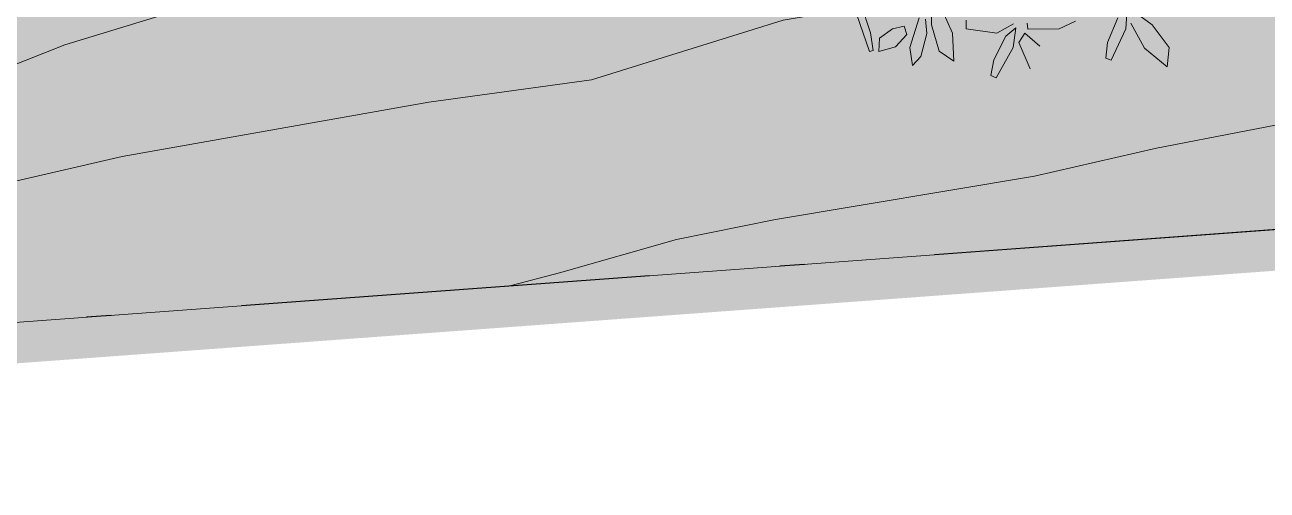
# Model space of a CAD drawing. Header units: inches. Extents: x 218980 to 233865, y 587194 to 599270.
# Drawn here: x 219140.53 to 219155.72, y 587355.34 to 587361.03 of the extents above; entities that cross this region are included whole.
import ezdxf

# ---------------------------------------------------------------- set-up
doc = ezdxf.new("R2010")
doc.units = ezdxf.units.IN
doc.header["$MEASUREMENT"] = 0
for name, pattern in [('01', [0]), ('DASHDOT2', [0.5, 0.25, -0.125, 0, -0.125]), ('State_Boundary_2', [13.5, 5, -1.6, 0.3, -1.6, 5])]:
    doc.linetypes.add(name, pattern=pattern)
doc.layers.get('0').update_dxf_attribs({"lineweight": 0})
for name, color, linetype, lineweight in [('Minor Contour', 250, 'Continuous', 0), ('Planning Boundary', 222, '01', 0), ('Proposed Urban Design', 250, 'Continuous', 0), ('Town Boundary', 220, 'DASHDOT2', 30)]:
    doc.layers.add(name, color=color, linetype=linetype, lineweight=lineweight)
doc.layers.add('Open Space Within Settlement Active', color=7, linetype='01', lineweight=0, true_color=0xb1d336)
doc.layers.add('Open Space Within Settlement Passive', color=7, linetype='01', lineweight=0, true_color=0xcbe279)

# ---------------------------------------------------------------- blocks, each defined once
blk = doc.blocks.new('tree2')
at = {"color": 68}
for p, q in [((325195.927, 3048388.686), (325196.089, 3048388.224)), ((325196.098, 3048388.454), (325195.982, 3048388.813)), ((325196.847, 3048388.549), (325196.846, 3048388.781)), ((325196.965, 3048388.757), (325197.102, 3048388.45)), ((325199.236, 3048388.746), (325199.22, 3048388.504)), ((325199.544, 3048388.549), (325199.348, 3048388.693)), ((325196.37, 3048388.502), (325196.512, 3048388.534)), ((325196.512, 3048388.534), (325196.543, 3048388.434)), ((325196.58, 3048388.274), (325196.694, 3048388.638)), ((325196.77, 3048388.622), (325196.786, 3048388.446)), ((325196.939, 3048388.228), (325196.847, 3048388.549)), ((325197.27, 3048388.5), (325197.268, 3048388.609)), ((325197.848, 3048388.562), (325197.643, 3048388.449)), ((325198.024, 3048388.498), (325198.016, 3048388.57)), ((325198.606, 3048388.596), (325198.405, 3048388.501)), ((325198.998, 3048388.337), (325199.122, 3048388.638)), ((325199.284, 3048388.573), (325199.448, 3048388.264)), ((325199.751, 3048388.272), (325199.544, 3048388.549)), ((325196.132, 3048388.236), (325196.098, 3048388.454)), ((325196.203, 3048388.224), (325196.208, 3048388.386)), ((325196.208, 3048388.386), (325196.37, 3048388.502)), ((325196.543, 3048388.434), (325196.406, 3048388.283)), ((325196.786, 3048388.446), (325196.714, 3048388.162)), ((325197.102, 3048388.45), (325197.119, 3048388.108)), ((325197.643, 3048388.449), (325197.27, 3048388.5)), ((325197.608, 3048388.124), (325197.755, 3048388.414)), ((325197.755, 3048388.414), (325197.877, 3048388.513)), ((325197.877, 3048388.513), (325197.842, 3048388.273)), ((325197.985, 3048388.451), (325197.912, 3048388.336)), ((325198.169, 3048388.292), (325197.985, 3048388.451)), ((325198.405, 3048388.501), (325198.024, 3048388.498)), ((325199.22, 3048388.504), (325199.041, 3048388.12)), ((325196.089, 3048388.224), (325196.132, 3048388.236)), ((325196.406, 3048388.283), (325196.203, 3048388.224)), ((325196.613, 3048388.053), (325196.58, 3048388.274)), ((325197.842, 3048388.273), (325197.634, 3048387.904)), ((325197.912, 3048388.336), (325198.051, 3048388.015)), ((325198.977, 3048388.144), (325198.998, 3048388.337)), ((325199.448, 3048388.264), (325199.726, 3048388.039)), ((325199.726, 3048388.039), (325199.751, 3048388.272)), ((325196.714, 3048388.162), (325196.613, 3048388.053)), ((325197.119, 3048388.108), (325196.939, 3048388.228)), ((325197.571, 3048387.933), (325197.608, 3048388.124)), ((325199.041, 3048388.12), (325198.977, 3048388.144)), ((325197.634, 3048387.904), (325197.571, 3048387.933))]:
    blk.add_line(p, q, dxfattribs=at)

msp = doc.modelspace()

# ---------------------------------------------------------------- hatches: boundary and pattern name
at = {"layer": 'Open Space Within Settlement Passive'}
h = msp.add_hatch(color=256, dxfattribs=at)
h.dxf.hatch_style = 1
edge = h.paths.add_edge_path()
edge.add_line((219140.181, 587431.493), (219143.078, 587435.356))
edge.add_line((219143.078, 587435.356), (219151.218, 587438.253))
edge.add_line((219151.218, 587438.253), (219159.358, 587437.563))
edge.add_line((219159.358, 587437.563), (219166.256, 587437.011))
edge.add_line((219166.256, 587437.011), (219169.429, 587436.184))
edge.add_line((219169.429, 587436.184), (219170.808, 587435.08))
edge.add_line((219170.808, 587435.08), (219170.946, 587433.563))
edge.add_line((219170.946, 587433.563), (219170.118, 587432.183))
edge.add_line((219170.118, 587432.183), (219173.632, 587427.918))
edge.add_line((219173.632, 587427.918), (219176.15, 587431.898))
edge.add_line((219176.15, 587431.898), (219176.611, 587433.047))
edge.add_spline(control_points=[(219176.611, 587433.047), (219176.361, 587433.119), (219175.668, 587433.32), (219174.138, 587433.472), (219172.082, 587434.09), (219171.391, 587437.305), (219165.42, 587437.58), (219159.606, 587438.28), (219153.449, 587438.915), (219148.62, 587438.209), (219145.114, 587436.572), (219141.57, 587435.753), (219137.417, 587435.99), (219133.079, 587433.239), (219127.956, 587431.327), (219123.215, 587429.645), (219119.049, 587426.148), (219118.446, 587422.535), (219118.265, 587420.388)], knot_values=[1.689723, 1.689723, 1.689723, 1.689723, 2.465795, 3.84489, 6.409217, 8.035211, 12.713169, 20.89333, 27.373534, 30.788262, 35.429791, 38.892399, 41.604678, 47.675557, 53.577853, 58.134193, 62.766609, 68.949421, 68.949421, 68.949421, 68.949421], degree=3, periodic=0)
edge.add_arc((219113.18, 587420.797), 5.101, 329.1527, 355.3962, ccw=False)
edge.add_spline(control_points=[(219117.559, 587418.182), (219117.311, 587417.998), (219117.059, 587417.815), (219115.616, 587416.778), (219114.361, 587415.931), (219113.073, 587415.118)], knot_values=[62.991537, 62.991537, 62.991537, 62.991537, 63.687297, 63.687297, 66.933803, 66.933803, 66.933803, 66.933803], degree=3, periodic=0)
edge.add_line((219113.073, 587415.118), (219108.832, 587410.246))
edge.add_line((219108.832, 587410.246), (219121.386, 587418.385))
edge.add_line((219121.386, 587418.385), (219131.043, 587423.214))
edge.add_line((219131.043, 587423.214), (219134.492, 587425.697))
edge.add_line((219134.492, 587425.697), (219140.181, 587431.493))
h.paths.add_polyline_path([(219167.295, 587417.897), (219173.632, 587427.918), (219170.118, 587432.183), (219163.496, 587430.114), (219154.943, 587426.803), (219154.529, 587426.803), (219150.39, 587423.078), (219146.665, 587418.939), (219143.354, 587412.593), (219140.871, 587407.765), (219135.215, 587395.763), (219132.456, 587386.106), (219131.904, 587381.691), (219131.076, 587374.38), (219131.076, 587366.654), (219131.985, 587356.771), (219166.155, 587359.285), (219162.895, 587373.575), (219158.768, 587371.908, -0.088747), (219150.15, 587370.1), (219140.844, 587369.823), (219139.516, 587379.69), (219140.486, 587385.388), (219147.882, 587387.207), (219154.823, 587390.276), (219147.985, 587398.849), (219158.447, 587408.29)])

# ---------------------------------------------------------------- linework, layer by layer
at = {"layer": 'Minor Contour'}
for points in [[(219124.508, 587355.728), (219125.535, 587356.561), (219125.644, 587356.674), (219125.826, 587356.763), (219127.464, 587359.174), (219128.643, 587360.192), (219130.737, 587360.686), (219134.655, 587359.608), (219136.997, 587359.614), (219139.142, 587360.043), (219141.015, 587360.783), (219142.927, 587361.368), (219144.682, 587361.719), (219145.892, 587361.875), (219147.413, 587362.576), (219148.798, 587362.761), (219156.69, 587363.513), (219162.124, 587365.617), (219164.736, 587366.993), (219169.597, 587368.796), (219178.138, 587371.271)], [(219178.569, 587370.087), (219170.963, 587367.883), (219167.708, 587366.61), (219165.959, 587365.652), (219163.758, 587364.13), (219160.262, 587362.721), (219157.988, 587362.328), (219155.802, 587361.716), (219154.115, 587361.689), (219152.904, 587361.596), (219151.087, 587361.298), (219149.799, 587361.083), (219147.457, 587360.356), (219145.467, 587360.083), (219141.717, 587359.42), (219140.04, 587359.03), (219137.66, 587358.251), (219135.397, 587357.51), (219133.837, 587356.887)], [(219172.33, 587366.969), (219169.564, 587365.552), (219167.821, 587364.13), (219165.846, 587363.228), (219164.679, 587362.502), (219162.842, 587361.958), (219161.696, 587361.524), (219159.956, 587360.932), (219158.032, 587360.537), (219156.555, 587359.944), (219154.363, 587359.518), (219152.872, 587359.177), (219149.705, 587358.65), (219148.494, 587358.402), (219147.065, 587357.998), (219146.475, 587357.843)]]:
    msp.add_lwpolyline(points, dxfattribs=at)
at = {"layer": 'Open Space Within Settlement Active'}
msp.add_lwpolyline([(219131.904, 587381.691), (219131.076, 587374.38), (219131.076, 587366.654), (219131.985, 587356.771), (219166.155, 587359.285), (219162.895, 587373.575), (219158.768, 587371.908, -0.088747), (219150.15, 587370.1), (219140.844, 587369.823), (219139.516, 587379.69), (219140.486, 587385.388)], format="xyb", dxfattribs=at)
at = {"layer": 'Planning Boundary', "lineweight": 5, "const_width": 1}
msp.add_lwpolyline([(219180.099, 587615.206), (219179.48, 587586.322), (219133.366, 587559.17), (219091.397, 587544.284), (219048.906, 587533.2), (219016.853, 587502.186), (219012.006, 587498.151), (218982.942, 587477.15), (218980.217, 587473.076), (218991.841, 587441.632), (219001.372, 587412.667), (219011.65, 587392.01), (219013.407, 587378.786), (219038.086, 587359.082), (219059.345, 587348.467), (219066.33, 587345.89), (219084.986, 587342.099), (219126.328, 587356.355), (219182.073, 587360.455), (219185.948, 587349.321), (219219.5, 587319.342), (219222.284, 587310.428)], dxfattribs=at)
at = {"layer": 'Town Boundary', "linetype": 'State_Boundary_2'}
msp.add_lwpolyline([(219222.284, 587310.428), (219219.5, 587319.342), (219185.948, 587349.321), (219182.073, 587360.455), (219126.328, 587356.355), (219084.986, 587342.099), (219066.33, 587345.89), (219059.345, 587348.467), (219038.086, 587359.082), (219013.407, 587378.786), (219011.65, 587392.01), (219001.372, 587412.667), (218991.841, 587441.632), (218980.217, 587473.076), (218982.942, 587477.15), (219012.006, 587498.151), (219016.853, 587502.186), (219048.906, 587533.2), (219091.397, 587544.284), (219133.366, 587559.17), (219179.48, 587586.322), (219180.099, 587615.206)], dxfattribs=at)

# ---------------------------------------------------------------- block references
at = {"layer": 'Proposed Urban Design'}
msp.add_blockref('tree2', (-106045.232, -2461027.524), dxfattribs=at)

doc.saveas('drawing.dxf')
